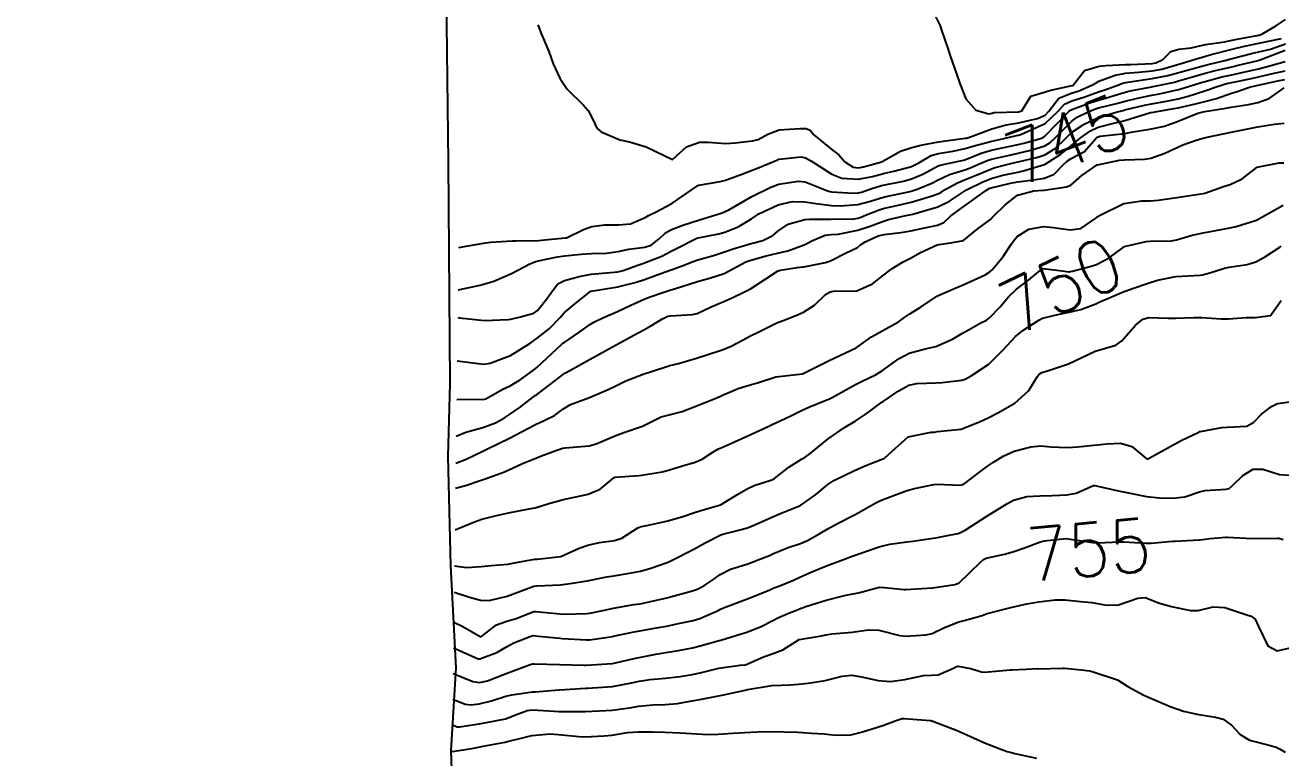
# Model space of a CAD drawing. Header units: metres. Extents: x 318500 to 325275, y 7408834 to 7428799.
# Drawn here: x 323678.6 to 323773.1, y 7421176.4 to 7421231.5 of the extents above; entities that cross this region are included whole.
import ezdxf
from ezdxf.enums import TextEntityAlignment as Align

# ---------------------------------------------------------------- set-up
doc = ezdxf.new("R2010")
doc.units = ezdxf.units.M
doc.header["$MEASUREMENT"] = 0
for name, color, linetype in [('Area', 45, 'Continuous'), ('Cotas', 45, 'Continuous'), ('Curvas de Nivel 1m', 11, 'Continuous'), ('Curvas de Nivel 5m', 15, 'Continuous'), ('Vias Primárias', 230, 'Continuous')]:
    doc.layers.add(name, color=color, linetype=linetype)
doc.styles.add('Style-STANDARD', font='STANDARD.shx')

msp = doc.modelspace()

# ---------------------------------------------------------------- linework, layer by layer
at = {"layer": 'Area'}
msp.add_lwpolyline([(323710.963, 7421167.42), (323710.636, 7421176.924), (323711.014, 7421183.139), (323710.613, 7421190.824), (323710.399, 7421199.044), (323710.55, 7421204.533), (323710.44, 7421221.191), (323710.199, 7421239.956), (323710.378, 7421246.935), (323710.333, 7421247.967), (323710.595, 7421251.391), (323710.351, 7421259.434), (323709.957, 7421276.963), (323710.456, 7421284.183), (323709.972, 7421301.82), (323709.791, 7421307.386)], dxfattribs=at)
at = {"layer": 'Curvas de Nivel 1m', "flags": 128}
for points, elevation in [([(323717.172, 7421231.534), (323717.42, 7421230.864), (323717.987, 7421229.524), (323718.307, 7421228.604), (323718.818, 7421227.516), (323719.368, 7421226.692), (323720.609, 7421225.491), (323720.95, 7421225.09), (323721.338, 7421224.296), (323721.6, 7421223.743), (323721.927, 7421223.471), (323723.321, 7421222.874), (323724.049, 7421222.713), (323725.314, 7421222.353), (323727.3, 7421221.4), (323728.355, 7421222.343), (323729.32, 7421222.707), (323729.992, 7421222.692), (323731.319, 7421222.593), (323732.006, 7421222.653), (323733.322, 7421222.787), (323733.733, 7421222.905), (323734.484, 7421223.303), (323735.333, 7421223.624), (323736.892, 7421223.717), (323737.335, 7421223.729), (323737.66, 7421223.592), (323737.93, 7421223.261), (323739.313, 7421222.132), (323739.817, 7421221.742), (323740.269, 7421221.225), (323740.889, 7421220.812), (323741.293, 7421220.766), (323741.668, 7421220.833), (323742.951, 7421221.193), (323743.201, 7421221.291), (323743.303, 7421221.368), (323744.468, 7421222.017), (323745.317, 7421222.303), (323745.987, 7421222.482), (323747.324, 7421222.723), (323747.695, 7421222.764), (323749.328, 7421222.99), (323749.43, 7421223.007), (323749.736, 7421223.104), (323751.336, 7421223.7), (323752.406, 7421224.002), (323753.341, 7421224.158), (323754.771, 7421224.466), (323755.347, 7421224.723), (323755.626, 7421225.026), (323756.373, 7421226.007), (323757.371, 7421226.407), (323757.836, 7421226.532), (323758.869, 7421226.985), (323759.193, 7421227.172), (323759.384, 7421227.278), (323760.609, 7421227.744), (323761.394, 7421227.878), (323762.367, 7421227.964), (323763.397, 7421228.062), (323764.121, 7421228.191), (323765.405, 7421228.563), (323765.661, 7421228.641), (323766.481, 7421228.884), (323767.413, 7421229.179), (323767.837, 7421229.286), (323769.418, 7421229.686), (323770.342, 7421229.91), (323771.423, 7421230.136), (323773.132, 7421230.5)], 741), ([(323711.17, 7421211.59), (323711.19, 7421211.589), (323711.296, 7421211.609), (323712.828, 7421211.939), (323713.174, 7421212.028), (323713.842, 7421212.245), (323715.182, 7421212.806), (323716.552, 7421213.54), (323717, 7421213.725), (323717.194, 7421213.771), (323718.641, 7421214.073), (323719.2, 7421214.147), (323720.432, 7421214.261), (323721.203, 7421214.315), (323722.332, 7421214.334), (323723.205, 7421214.458), (323724.012, 7421214.638), (323725.21, 7421214.794), (323725.691, 7421214.944), (323726.294, 7421215.414), (323726.769, 7421215.865), (323727.231, 7421216.114), (323728.153, 7421216.47), (323729.242, 7421216.828), (323729.664, 7421216.946), (323730.95, 7421217.353), (323731.165, 7421217.437), (323731.251, 7421217.476), (323731.524, 7421217.617), (323733.263, 7421218.611), (323734.702, 7421219.299), (323735.093, 7421219.472), (323735.274, 7421219.527), (323736.78, 7421219.772), (323737.277, 7421219.72), (323738.422, 7421219.253), (323739.034, 7421219.01), (323739.267, 7421218.969), (323740.9, 7421218.849), (323741.267, 7421218.875), (323741.533, 7421218.942), (323742.297, 7421219.2), (323743.031, 7421219.435), (323743.275, 7421219.494), (323744.678, 7421219.77), (323745.282, 7421219.937), (323746.138, 7421220.297), (323747.297, 7421220.91), (323747.452, 7421220.974), (323748.119, 7421221.122), (323749.1, 7421221.316), (323749.304, 7421221.376), (323750.537, 7421221.866), (323751.315, 7421222.096), (323752.118, 7421222.272), (323753.322, 7421222.533), (323753.743, 7421222.634), (323755.167, 7421223.032), (323755.331, 7421223.137), (323757.139, 7421225.003), (323757.244, 7421225.109), (323757.352, 7421225.161), (323758.696, 7421225.651), (323759.363, 7421225.866), (323760.223, 7421226.112), (323761.373, 7421226.464), (323761.754, 7421226.565), (323763.379, 7421226.87), (323763.421, 7421226.878), (323763.606, 7421226.918), (323765.069, 7421227.219), (323765.386, 7421227.303), (323766.611, 7421227.663), (323767.395, 7421227.882), (323768.173, 7421228.084), (323769.403, 7421228.37), (323769.784, 7421228.457), (323771.268, 7421228.821), (323771.379, 7421228.852), (323771.41, 7421228.858), (323771.463, 7421228.871), (323773.418, 7421229.612)], 743), ([(323711.21, 7421214.76), (323711.925, 7421214.887), (323713.213, 7421215.114), (323713.632, 7421215.166), (323715.216, 7421215.265), (323715.495, 7421215.277), (323717.217, 7421215.306), (323717.427, 7421215.318), (323719.22, 7421215.486), (323719.244, 7421215.485), (323719.325, 7421215.508), (323720.595, 7421216.124), (323721.233, 7421216.347), (323722.215, 7421216.485), (323723.235, 7421216.476), (323724.138, 7421216.539), (323725.244, 7421217.033), (323725.498, 7421217.175), (323726.015, 7421217.419), (323727.257, 7421218.093), (323729.095, 7421219.373), (323729.208, 7421219.434), (323729.271, 7421219.456), (323730.893, 7421219.737), (323731.277, 7421219.832), (323732.377, 7421220.24), (323733.289, 7421220.579), (323733.822, 7421220.782), (323735.023, 7421221.294), (323735.213, 7421221.38), (323735.302, 7421221.408), (323736.988, 7421221.589), (323737.304, 7421221.52), (323737.757, 7421221.263), (323739.286, 7421220.292), (323740.035, 7421219.982), (323741.28, 7421219.907), (323742.36, 7421220.123), (323743.287, 7421220.355), (323743.96, 7421220.51), (323745.296, 7421220.877), (323745.497, 7421220.957), (323745.825, 7421221.152), (323746.757, 7421221.69), (323747.311, 7421221.852), (323748.408, 7421222.029), (323749.317, 7421222.226), (323749.999, 7421222.42), (323751.325, 7421222.764), (323751.584, 7421222.82), (323752.659, 7421223.067), (323753.187, 7421223.205), (323753.332, 7421223.234), (323753.565, 7421223.29), (323755.341, 7421224.107), (323756.311, 7421225.016), (323756.809, 7421225.557), (323757.362, 7421225.81), (323758.267, 7421226.09), (323759.372, 7421226.478), (323759.749, 7421226.6), (323760.743, 7421226.96), (323761.199, 7421227.136), (323761.383, 7421227.181), (323762.903, 7421227.411), (323763.388, 7421227.481), (323764.59, 7421227.71), (323765.396, 7421227.934), (323766.14, 7421228.148), (323767.404, 7421228.492), (323767.703, 7421228.568), (323768.869, 7421228.848), (323769.411, 7421228.989), (323770.869, 7421229.372), (323771.417, 7421229.494), (323772.303, 7421229.691), (323773.423, 7421230.11)], 742), ([(323711.14, 7421209.5), (323711.259, 7421209.487), (323713.135, 7421209.266), (323714.918, 7421209.344), (323715.137, 7421209.381), (323715.845, 7421209.549), (323716.862, 7421209.816), (323717.147, 7421210.028), (323717.81, 7421210.873), (323718.254, 7421211.519), (323718.666, 7421212.025), (323719.178, 7421212.298), (323720.265, 7421212.578), (323721.183, 7421212.773), (323722.602, 7421212.877), (323723.185, 7421212.937), (323723.593, 7421213.039), (323724.681, 7421213.435), (323725.053, 7421213.57), (323725.193, 7421213.615), (323726.489, 7421214.122), (323727.206, 7421214.494), (323727.798, 7421214.805), (323728.931, 7421215.374), (323729.126, 7421215.467), (323729.222, 7421215.497), (323730.771, 7421215.81), (323731.229, 7421215.925), (323732.246, 7421216.324), (323733.244, 7421216.915), (323733.477, 7421217.087), (323733.806, 7421217.312), (323735.257, 7421217.985), (323736.318, 7421218.22), (323737.259, 7421218.209), (323738.076, 7421218.076), (323739.257, 7421217.922), (323739.924, 7421217.897), (323741.258, 7421218.01), (323742.196, 7421218.266), (323743.264, 7421218.581), (323745.053, 7421218.949), (323745.268, 7421219), (323745.713, 7421219.153), (323746.809, 7421219.605), (323747.281, 7421219.856), (323748.143, 7421220.266), (323749.293, 7421220.615), (323749.658, 7421220.741), (323750.445, 7421221.093), (323751.045, 7421221.343), (323751.305, 7421221.423), (323752.65, 7421221.727), (323753.312, 7421221.873), (323754.26, 7421222.102), (323755.321, 7421222.426), (323755.703, 7421222.646), (323756.099, 7421223.018), (323757.343, 7421224.289), (323757.751, 7421224.591), (323758.574, 7421224.988), (323759.127, 7421225.209), (323759.354, 7421225.278), (323760.714, 7421225.606), (323761.363, 7421225.784), (323762.288, 7421226.015), (323763.37, 7421226.225), (323763.947, 7421226.338), (323765.376, 7421226.65), (323765.568, 7421226.706), (323766.132, 7421226.889), (323767.077, 7421227.182), (323767.386, 7421227.271), (323768.638, 7421227.605), (323769.394, 7421227.777), (323770.266, 7421227.963), (323771.401, 7421228.228), (323771.871, 7421228.345), (323773.41, 7421228.764)], 744), ([(323711.02, 7421200.57), (323711.746, 7421200.88), (323713.026, 7421201.228), (323713.967, 7421201.576), (323714.656, 7421201.945), (323715.039, 7421202.19), (323715.831, 7421202.766), (323716.844, 7421203.533), (323716.968, 7421203.625), (323717.062, 7421203.689), (323718.115, 7421204.479), (323719.086, 7421205.238), (323719.255, 7421205.34), (323719.579, 7421205.503), (323721.099, 7421206.368), (323723.055, 7421207.451), (323723.093, 7421207.468), (323723.11, 7421207.478), (323724.385, 7421208.174), (323725.127, 7421208.586), (323725.671, 7421208.883), (323726.541, 7421209.409), (323726.946, 7421209.6), (323727.144, 7421209.637), (323728.804, 7421209.716), (323729.147, 7421209.807), (323730.202, 7421210.312), (323731.16, 7421210.705), (323731.606, 7421210.901), (323732.526, 7421211.33), (323733.174, 7421211.671), (323734.245, 7421212.368), (323735.187, 7421212.994), (323735.4, 7421213.076), (323736.683, 7421213.275), (323737.137, 7421213.324), (323737.191, 7421213.327), (323738.81, 7421213.631), (323739.198, 7421213.775), (323740.363, 7421214.378), (323741.214, 7421214.778), (323741.452, 7421214.972), (323741.789, 7421215.204), (323742.784, 7421215.637), (323743.228, 7421215.748), (323744.491, 7421215.911), (323745.233, 7421216.021), (323746.167, 7421216.215), (323747.24, 7421216.455), (323747.714, 7421216.655), (323748.227, 7421217.12), (323748.807, 7421217.562), (323749.258, 7421217.869), (323750.924, 7421219.085), (323751.142, 7421219.212), (323751.273, 7421219.256), (323752.728, 7421219.616), (323753.28, 7421219.709), (323754.468, 7421219.857), (323755.284, 7421219.989), (323756.031, 7421220.277), (323756.721, 7421221.009), (323757.017, 7421221.292), (323757.307, 7421221.464), (323758.303, 7421222.003), (323759.154, 7421222.982), (323759.248, 7421223.064), (323759.331, 7421223.104), (323759.494, 7421223.14), (323761.334, 7421223.357), (323761.831, 7421223.439), (323763.338, 7421223.694), (323764.337, 7421223.913), (323765.344, 7421224.278), (323766.839, 7421224.878), (323767.237, 7421224.986), (323767.352, 7421225.007), (323768.943, 7421225.259), (323769.357, 7421225.329), (323770.645, 7421225.543), (323771.363, 7421225.69), (323772.194, 7421225.981), (323773.343, 7421226.791)], 747), ([(323711.06, 7421203.33), (323711.309, 7421203.355), (323713.056, 7421203.329), (323713.258, 7421203.386), (323713.587, 7421203.582), (323714.529, 7421204.107), (323715.072, 7421204.368), (323715.819, 7421204.808), (323716.833, 7421205.534), (323717.092, 7421205.748), (323718.999, 7421207.511), (323719.056, 7421207.565), (323719.111, 7421207.607), (323720.244, 7421208.373), (323721.133, 7421208.998), (323721.434, 7421209.177), (323722.045, 7421209.466), (323722.799, 7421209.802), (323723.148, 7421209.959), (323724.155, 7421210.44), (323725.162, 7421210.888), (323725.548, 7421211.04), (323726.632, 7421211.408), (323727.172, 7421211.577), (323727.444, 7421211.667), (323729.179, 7421212.22), (323730.089, 7421212.453), (323731.185, 7421212.821), (323732.154, 7421213.336), (323732.827, 7421213.694), (323733.198, 7421213.827), (323734.353, 7421214.153), (323735.206, 7421214.334), (323735.982, 7421214.509), (323737.216, 7421214.983), (323737.412, 7421215.073), (323737.779, 7421215.262), (323738.787, 7421215.686), (323739.227, 7421215.738), (323739.774, 7421215.778), (323741.233, 7421216.067), (323742.095, 7421216.344), (323743.244, 7421216.773), (323743.564, 7421216.866), (323744.861, 7421217.166), (323745.251, 7421217.258), (323745.381, 7421217.288), (323747.257, 7421217.826), (323748.133, 7421218.25), (323749.269, 7421219.021), (323749.415, 7421219.108), (323750.653, 7421219.716), (323751.283, 7421219.96), (323752.151, 7421220.207), (323753.291, 7421220.451), (323753.787, 7421220.558), (323755.3, 7421221.007), (323755.315, 7421221.015), (323755.34, 7421221.029), (323756.526, 7421221.798), (323757.322, 7421222.436), (323757.632, 7421222.691), (323757.988, 7421222.993), (323758.766, 7421223.556), (323759.338, 7421223.821), (323760.511, 7421224.132), (323761.344, 7421224.324), (323763.274, 7421224.921), (323763.334, 7421224.936), (323763.35, 7421224.941), (323765.026, 7421225.232), (323765.356, 7421225.292), (323766.655, 7421225.586), (323767.363, 7421225.756), (323768.235, 7421225.989), (323769.373, 7421226.377), (323769.717, 7421226.494), (323770.724, 7421226.827), (323771.251, 7421226.952), (323771.382, 7421226.981), (323772.863, 7421227.322), (323773.389, 7421227.414)], 746), ([(323710.99, 7421198.55), (323711.761, 7421198.84), (323713.008, 7421199.433), (323713.112, 7421199.485), (323713.31, 7421199.585), (323715.018, 7421200.409), (323716.928, 7421201.43), (323717.029, 7421201.479), (323717.066, 7421201.494), (323717.164, 7421201.529), (323718.417, 7421202.138), (323719.046, 7421202.594), (323719.61, 7421202.943), (323721.06, 7421203.48), (323722.454, 7421204.074), (323723.074, 7421204.389), (323723.791, 7421204.732), (323725.087, 7421205.24), (323725.227, 7421205.289), (323725.631, 7421205.422), (323727.095, 7421205.877), (323727.75, 7421206.043), (323729.101, 7421206.429), (323729.809, 7421206.657), (323731.107, 7421207.092), (323731.713, 7421207.341), (323732.614, 7421207.831), (323733.122, 7421208.097), (323733.949, 7421208.487), (323735.137, 7421209.088), (323735.274, 7421209.152), (323735.631, 7421209.285), (323736.708, 7421209.713), (323737.149, 7421209.903), (323737.995, 7421210.42), (323738.815, 7421211.245), (323739.172, 7421211.436), (323739.41, 7421211.474), (323741.173, 7421211.5), (323742.343, 7421212.034), (323743.185, 7421212.694), (323743.841, 7421213.18), (323744.669, 7421213.697), (323745.202, 7421213.978), (323745.97, 7421214.387), (323747.218, 7421214.973), (323747.341, 7421215.006), (323748.22, 7421215.12), (323749.065, 7421215.269), (323749.223, 7421215.334), (323750.2, 7421216.131), (323751.247, 7421216.896), (323751.336, 7421216.991), (323751.404, 7421217.078), (323752.339, 7421217.989), (323753.266, 7421218.703), (323754.488, 7421219.042), (323755.213, 7421219.089), (323755.271, 7421219.09), (323756.956, 7421219.324), (323757.277, 7421219.469), (323758.103, 7421220.176), (323759.265, 7421220.98), (323759.289, 7421220.991), (323760.931, 7421221.33), (323761.306, 7421221.374), (323762.818, 7421221.417), (323763.309, 7421221.491), (323764.353, 7421221.871), (323765.321, 7421222.332), (323765.712, 7421222.507), (323766.776, 7421222.878), (323767.332, 7421223.023), (323767.536, 7421223.071), (323769.336, 7421223.45), (323770.481, 7421223.686), (323771.34, 7421223.847), (323772.602, 7421224.061), (323773.343, 7421224.122)], 748), ([(323710.97, 7421196.67), (323711.725, 7421196.847), (323712.976, 7421197.291), (323713.192, 7421197.371), (323713.812, 7421197.578), (323714.66, 7421197.889), (323714.987, 7421198.033), (323716.016, 7421198.523), (323717.001, 7421198.923), (323717.443, 7421199.086), (323718.594, 7421199.514), (323718.897, 7421199.625), (323719.012, 7421199.664), (323719.209, 7421199.704), (323721.014, 7421199.849), (323721.543, 7421200), (323723.022, 7421200.62), (323723.625, 7421200.843), (323725.029, 7421201.334), (323725.234, 7421201.427), (323726.432, 7421202.016), (323727.042, 7421202.186), (323728.014, 7421202.417), (323729.052, 7421202.822), (323729.436, 7421202.984), (323730.373, 7421203.357), (323730.856, 7421203.559), (323731.065, 7421203.655), (323732.244, 7421204.161), (323733.076, 7421204.418), (323733.778, 7421204.611), (323735.086, 7421205.024), (323735.306, 7421205.068), (323737.09, 7421205.27), (323739.1, 7421206.256), (323741.11, 7421207.21), (323742.277, 7421208.044), (323743.13, 7421208.521), (323744.301, 7421209.173), (323744.789, 7421209.522), (323745.149, 7421209.771), (323746.01, 7421210.294), (323747.169, 7421211.084), (323747.197, 7421211.102), (323747.252, 7421211.129), (323748.582, 7421211.71), (323749.178, 7421211.954), (323750.817, 7421212.716), (323751.189, 7421212.937), (323751.345, 7421213.078), (323752.174, 7421214.097), (323752.823, 7421215.056), (323752.982, 7421215.296), (323753.228, 7421215.589), (323754.122, 7421216.162), (323755.24, 7421216.36), (323755.978, 7421216.279), (323757.236, 7421216.087), (323758.027, 7421216.203), (323759.151, 7421216.981), (323759.202, 7421217.029), (323759.251, 7421217.068), (323759.49, 7421217.214), (323761.261, 7421218.082), (323762.617, 7421218.284), (323763.264, 7421218.277), (323763.853, 7421218.325), (323765.266, 7421218.535), (323767.233, 7421218.834), (323767.27, 7421218.841), (323767.351, 7421218.869), (323768.763, 7421219.362), (323769.28, 7421219.52), (323770.181, 7421219.937), (323771.3, 7421220.82), (323772.952, 7421221.148), (323773.305, 7421221.131)], 749), ([(323710.89, 7421190.82), (323711.797, 7421190.691), (323712.888, 7421190.762), (323713.641, 7421190.827), (323714.891, 7421190.942), (323715.397, 7421191.048), (323716.897, 7421191.302), (323717.102, 7421191.323), (323718.9, 7421191.51), (323720.267, 7421192.132), (323720.913, 7421192.368), (323721.811, 7421192.572), (323722.919, 7421192.72), (323723.477, 7421192.889), (323724.336, 7421193.436), (323724.69, 7421193.674), (323724.933, 7421193.765), (323725.367, 7421193.856), (323726.938, 7421194.204), (323728.08, 7421194.521), (323728.944, 7421194.816), (323729.354, 7421194.958), (323730.737, 7421195.352), (323730.898, 7421195.403), (323730.951, 7421195.433), (323732.144, 7421196.151), (323732.97, 7421196.636), (323733.435, 7421196.852), (323734.763, 7421197.293), (323734.92, 7421197.352), (323734.982, 7421197.391), (323736.043, 7421198.23), (323737.003, 7421198.828), (323737.277, 7421198.995), (323737.654, 7421199.26), (323739.021, 7421200.366), (323740.251, 7421201.222), (323741.037, 7421201.697), (323741.947, 7421202.3), (323743.059, 7421203.121), (323743.097, 7421203.152), (323743.144, 7421203.189), (323744.286, 7421203.958), (323745.079, 7421204.404), (323745.687, 7421204.545), (323747.082, 7421204.588), (323747.592, 7421204.616), (323749.085, 7421204.792), (323749.326, 7421204.867), (323749.772, 7421205.1), (323751.099, 7421205.994), (323752.193, 7421207.064), (323753.125, 7421208.077), (323753.656, 7421208.521), (323754.441, 7421209.037), (323754.867, 7421209.309), (323755.146, 7421209.442), (323756.405, 7421209.757), (323757.153, 7421209.894), (323758.033, 7421210.11), (323759.163, 7421210.532), (323759.469, 7421210.672), (323760.105, 7421210.966), (323761.175, 7421211.401), (323761.914, 7421211.676), (323763.182, 7421212.121), (323763.792, 7421212.306), (323765.187, 7421212.582), (323767.009, 7421212.694), (323767.188, 7421212.713), (323767.742, 7421212.862), (323768.837, 7421213.204), (323769.197, 7421213.284), (323770.539, 7421213.488), (323771.203, 7421213.702), (323771.919, 7421214.1), (323773.003, 7421214.793), (323773.119, 7421214.894)], 751), ([(323710.86, 7421188.82), (323712.013, 7421188.444), (323712.856, 7421188.222), (323713.488, 7421188.212), (323714.86, 7421188.529), (323716.469, 7421189.139), (323716.867, 7421189.275), (323717.089, 7421189.307), (323718.869, 7421189.391), (323719.757, 7421189.497), (323720.694, 7421189.661), (323720.873, 7421189.694), (323722.352, 7421189.984), (323722.879, 7421190.071), (323724.07, 7421190.25), (323724.885, 7421190.42), (323725.659, 7421190.647), (323726.895, 7421191.067), (323727.128, 7421191.165), (323727.57, 7421191.39), (323728.452, 7421191.831), (323728.91, 7421192.069), (323729.745, 7421192.534), (323730.927, 7421193.144), (323731.08, 7421193.195), (323731.699, 7421193.338), (323732.934, 7421193.677), (323733.546, 7421193.921), (323734.943, 7421194.554), (323735.465, 7421194.765), (323736.737, 7421195.272), (323736.887, 7421195.335), (323736.952, 7421195.371), (323738.059, 7421196.158), (323738.975, 7421196.926), (323739.446, 7421197.233), (323740.992, 7421197.981), (323741.837, 7421198.362), (323743.004, 7421198.807), (323743.265, 7421198.927), (323743.551, 7421199.182), (323745.024, 7421200.515), (323746.759, 7421200.866), (323747.028, 7421200.882), (323747.242, 7421200.913), (323749.03, 7421201.11), (323750.447, 7421201.68), (323751.043, 7421201.942), (323751.779, 7421202.339), (323753.06, 7421203.05), (323754.108, 7421204.006), (323754.737, 7421205.034), (323754.895, 7421205.229), (323755.093, 7421205.363), (323755.595, 7421205.523), (323757.1, 7421206.019), (323759.11, 7421206.97), (323760.655, 7421207.417), (323761.122, 7421207.745), (323762.154, 7421208.935), (323762.691, 7421209.382), (323763.149, 7421209.504), (323764.611, 7421209.443), (323765.148, 7421209.446), (323766.523, 7421209.506), (323767.149, 7421209.49), (323768.589, 7421209.408), (323769.148, 7421209.398), (323770.478, 7421209.499), (323771.15, 7421209.508), (323772.312, 7421209.643), (323773.099, 7421210.791)], 752), ([(323710.84, 7421186.58), (323711.511, 7421186.239), (323712.819, 7421185.491), (323712.921, 7421185.486), (323713.046, 7421185.587), (323714.038, 7421186.366), (323714.836, 7421186.659), (323715.531, 7421186.859), (323716.848, 7421187.368), (323716.991, 7421187.386), (323718.845, 7421187.189), (323719.177, 7421187.173), (323720.846, 7421187.216), (323721.08, 7421187.243), (323722.045, 7421187.462), (323722.852, 7421187.636), (323724.395, 7421187.894), (323724.855, 7421187.963), (323725.532, 7421188.095), (323726.86, 7421188.415), (323728.261, 7421188.776), (323728.866, 7421188.949), (323729.168, 7421189.066), (323729.719, 7421189.362), (323730.414, 7421189.817), (323730.882, 7421190.155), (323731.662, 7421190.565), (323732.894, 7421190.948), (323733.173, 7421191.039), (323733.858, 7421191.306), (323734.598, 7421191.601), (323734.907, 7421191.734), (323736.005, 7421192.188), (323736.918, 7421192.499), (323737.463, 7421192.721), (323738.395, 7421193.248), (323738.933, 7421193.569), (323739.709, 7421194), (323740.944, 7421194.633), (323741.321, 7421194.832), (323741.973, 7421195.2), (323742.597, 7421195.552), (323742.958, 7421195.733), (323743.996, 7421196.143), (323744.97, 7421196.47), (323745.503, 7421196.621), (323746.977, 7421196.931), (323747.159, 7421196.946), (323748.977, 7421196.877), (323749.163, 7421196.922), (323749.432, 7421197.103), (323750.299, 7421197.782), (323750.998, 7421198.305), (323751.458, 7421198.618), (323752.18, 7421199.062), (323753.014, 7421199.438), (323754.279, 7421199.776), (323755.018, 7421199.833), (323755.761, 7421199.763), (323757.017, 7421199.707), (323757.789, 7421199.76), (323759.019, 7421199.893), (323759.979, 7421200.002), (323761.021, 7421200.047), (323761.867, 7421199.786), (323762.931, 7421198.921), (323763.009, 7421198.872), (323763.061, 7421198.868), (323763.179, 7421198.917), (323765.021, 7421199.953), (323765.633, 7421200.275), (323766.901, 7421200.871), (323766.987, 7421200.914), (323767.031, 7421200.929), (323768.652, 7421201.229), (323769.036, 7421201.248), (323770.528, 7421201.335), (323771.042, 7421201.62), (323771.629, 7421202.234), (323772.378, 7421202.8), (323772.839, 7421203.018), (323773.064, 7421203.064), (323774.566, 7421203.269)], 753), ([(323710.81, 7421184.65), (323712.678, 7421183.822), (323712.793, 7421183.814), (323714.086, 7421184.285), (323714.807, 7421184.71), (323715.355, 7421185.009), (323716.715, 7421185.532), (323716.793, 7421185.558), (323716.82, 7421185.563), (323717.22, 7421185.526), (323718.818, 7421185.36), (323718.981, 7421185.344), (323720.817, 7421185.247), (323721.04, 7421185.253), (323722.454, 7421185.455), (323722.769, 7421185.503), (323722.821, 7421185.513), (323724.409, 7421185.851), (323724.827, 7421185.928), (323726.102, 7421186.14), (323726.833, 7421186.281), (323727.758, 7421186.464), (323728.84, 7421186.688), (323729.357, 7421186.851), (323730.509, 7421187.353), (323730.739, 7421187.463), (323730.852, 7421187.514), (323731.146, 7421187.639), (323732.86, 7421188.297), (323734.561, 7421188.988), (323734.868, 7421189.121), (323734.986, 7421189.172), (323735.297, 7421189.286), (323736.41, 7421189.741), (323736.88, 7421189.947), (323737.784, 7421190.359), (323738.893, 7421190.804), (323739.967, 7421191.224), (323740.905, 7421191.56), (323742.128, 7421191.981), (323742.916, 7421192.26), (323743.657, 7421192.441), (323744.922, 7421192.621), (323745.395, 7421192.681), (323746.926, 7421192.894), (323747.125, 7421192.93), (323748.113, 7421193.118), (323748.793, 7421193.249), (323748.932, 7421193.285), (323749.321, 7421193.491), (323750.945, 7421194.562), (323751.81, 7421195.067), (323752.517, 7421195.496), (323752.96, 7421195.749), (323753.966, 7421196.039), (323754.966, 7421196.089), (323755.883, 7421196.1), (323756.967, 7421196.158), (323757.667, 7421196.292), (323758.978, 7421196.849), (323759.089, 7421196.858), (323760.972, 7421196.426), (323761.612, 7421196.298), (323762.967, 7421196.039), (323763.942, 7421195.928), (323764.965, 7421195.902), (323765.848, 7421196), (323766.973, 7421196.39), (323767.356, 7421196.483), (323768.976, 7421196.571), (323769.183, 7421196.631), (323769.411, 7421196.834), (323770.213, 7421197.601), (323770.999, 7421198.093), (323771.719, 7421198.083), (323772.994, 7421197.698), (323774.145, 7421197.62)], 754), ([(323710.75, 7421180.78), (323711.683, 7421180.408), (323712.127, 7421180.348), (323712.753, 7421180.434), (323713.684, 7421180.648), (323714.762, 7421180.998), (323715.202, 7421181.115), (323716.767, 7421181.323), (323716.958, 7421181.337), (323718.77, 7421181.478), (323718.8, 7421181.479), (323719.202, 7421181.504), (323720.771, 7421181.602), (323720.899, 7421181.605), (323722.773, 7421181.741), (323724.2, 7421182.012), (323724.777, 7421182.14), (323725.619, 7421182.258), (323726.78, 7421182.358), (323727.883, 7421182.485), (323728.783, 7421182.639), (323729.376, 7421182.772), (323730.788, 7421183.101), (323732.386, 7421183.326), (323732.75, 7421183.361), (323732.791, 7421183.374), (323734.137, 7421183.963), (323734.803, 7421184.187), (323735.599, 7421184.491), (323736.82, 7421185.27), (323738.515, 7421185.555), (323738.826, 7421185.618), (323739.283, 7421185.69), (323740.829, 7421185.822), (323742.038, 7421185.992), (323742.832, 7421185.964), (323744.411, 7421185.581), (323744.826, 7421185.528), (323746.355, 7421185.609), (323746.829, 7421185.724), (323747.774, 7421186.182), (323748.842, 7421186.601), (323749.252, 7421186.696), (323750.599, 7421187.084), (323750.851, 7421187.17), (323750.988, 7421187.215), (323752.857, 7421187.708), (323753.957, 7421187.942), (323754.861, 7421188.091), (323756.095, 7421188.244), (323756.862, 7421188.243), (323758.017, 7421188.138), (323758.861, 7421188.042), (323759.964, 7421187.854), (323760.859, 7421187.882), (323762.312, 7421188.376), (323762.865, 7421188.437), (323763.954, 7421187.996), (323764.859, 7421187.748), (323766.287, 7421187.444), (323766.859, 7421187.453), (323767.992, 7421187.725), (323768.862, 7421187.665), (323770.532, 7421187.137), (323770.853, 7421187.018), (323771.141, 7421186.807), (323771.406, 7421186.24), (323772.109, 7421184.797), (323772.816, 7421184.413), (323774.349, 7421184.767)], 756), ([(323710.73, 7421178.85), (323711.089, 7421178.701), (323711.268, 7421178.687), (323711.938, 7421178.802), (323712.73, 7421178.926), (323713.289, 7421179.017), (323714.736, 7421179.301), (323714.933, 7421179.361), (323715.353, 7421179.551), (323716.348, 7421179.934), (323716.747, 7421179.982), (323718.395, 7421179.864), (323718.745, 7421179.852), (323720.381, 7421179.85), (323720.746, 7421179.86), (323722.277, 7421179.927), (323722.748, 7421179.955), (323724.059, 7421180.128), (323724.752, 7421180.241), (323725.826, 7421180.342), (323726.755, 7421180.378), (323727.682, 7421180.46), (323728.759, 7421180.643), (323729.362, 7421180.763), (323730.765, 7421181.036), (323731.028, 7421181.084), (323732.182, 7421181.329), (323732.771, 7421181.449), (323732.948, 7421181.494), (323734.775, 7421181.802), (323736.188, 7421181.864), (323736.776, 7421181.901), (323737.498, 7421181.98), (323738.779, 7421182.185), (323740.073, 7421182.511), (323740.784, 7421182.581), (323741.522, 7421182.463), (323742.78, 7421182.173), (323743.711, 7421182.107), (323744.781, 7421182.269), (323746.197, 7421182.552), (323746.785, 7421182.58), (323747.3, 7421182.609), (323748.438, 7421183.114), (323748.667, 7421183.236), (323748.792, 7421183.263), (323749.719, 7421183.096), (323750.551, 7421182.847), (323750.787, 7421182.809), (323752.722, 7421182.983), (323752.789, 7421182.987), (323752.847, 7421182.992), (323753.926, 7421183.039), (323754.745, 7421183.076), (323754.791, 7421183.073), (323756.685, 7421183.109), (323756.792, 7421183.104), (323758.048, 7421182.981), (323758.716, 7421182.898), (323758.789, 7421182.886), (323758.89, 7421182.868), (323760.783, 7421182.227), (323761.573, 7421181.729), (323762.773, 7421181.088), (323763.162, 7421180.914), (323764.76, 7421180.219), (323765.751, 7421179.884), (323766.752, 7421179.66), (323768.174, 7421179.424), (323768.746, 7421179.267), (323769.369, 7421178.831), (323770.023, 7421178.111), (323770.729, 7421177.7), (323772.208, 7421177.313), (323772.724, 7421177.166), (323772.986, 7421177.049), (323773.4, 7421176.78)], 757), ([(323710.7, 7421176.83), (323712.185, 7421177.068), (323712.706, 7421177.168), (323713.048, 7421177.235), (323714.71, 7421177.543), (323714.786, 7421177.559), (323716.297, 7421177.955), (323716.718, 7421178.056), (323718.079, 7421178.157), (323718.719, 7421178.112), (323720.243, 7421177.961), (323720.717, 7421177.946), (323722.164, 7421178.013), (323722.719, 7421178.069), (323723.902, 7421178.259), (323724.724, 7421178.331), (323725.809, 7421178.329), (323726.723, 7421178.297), (323727.865, 7421178.241), (323728.722, 7421178.188), (323729.954, 7421178.125), (323730.722, 7421178.155), (323731.831, 7421178.226), (323732.724, 7421178.26), (323733.702, 7421178.328), (323734.726, 7421178.348), (323735.683, 7421178.323), (323736.725, 7421178.286), (323737.754, 7421178.226), (323738.724, 7421178.157), (323739.564, 7421178.069), (323740.723, 7421178.095), (323741.608, 7421178.32), (323742.732, 7421178.669), (323743.131, 7421178.788), (323744.142, 7421179.169), (323744.593, 7421179.312), (323744.743, 7421179.332), (323746.695, 7421179.176), (323746.741, 7421179.169), (323746.879, 7421179.129), (323748.73, 7421178.42), (323749.939, 7421177.875), (323750.717, 7421177.52), (323751.888, 7421177.062), (323752.496, 7421176.841), (323752.707, 7421176.781), (323753.066, 7421176.687), (323754.703, 7421176.333)], 758)]:
    msp.add_lwpolyline(points, dxfattribs=dict(at, elevation=elevation))
at = {"layer": 'Curvas de Nivel 5m', "flags": 128}
for points, elevation in [([(323746.589, 7421233.149), (323747.435, 7421231.459), (323747.549, 7421231.138), (323748.024, 7421229.739), (323748.23, 7421229.128), (323748.664, 7421227.848), (323748.921, 7421227.117), (323749.363, 7421225.946), (323750.115, 7421225.099), (323751.101, 7421224.837), (323751.348, 7421224.89), (323751.508, 7421224.919), (323753.349, 7421224.984), (323753.585, 7421225.056), (323754.255, 7421226.158), (323755.372, 7421226.488), (323755.779, 7421226.619), (323757.379, 7421226.966), (323757.407, 7421226.973), (323757.448, 7421226.999), (323758.299, 7421228.088), (323759.402, 7421228.42), (323759.907, 7421228.468), (323761.404, 7421228.532), (323761.804, 7421228.544), (323763.405, 7421228.618), (323763.663, 7421228.66), (323764.205, 7421228.912), (323764.808, 7421229.514), (323765.418, 7421229.692), (323766.338, 7421229.805), (323767.422, 7421230.042), (323768.832, 7421230.256), (323769.425, 7421230.377), (323769.803, 7421230.46), (323771.429, 7421230.746), (323771.657, 7421230.817), (323772.757, 7421231.484), (323773.447, 7421231.932)], 740), ([(323711.1, 7421206.24), (323712.657, 7421206.031), (323713.094, 7421206.001), (323713.57, 7421206.058), (323715.101, 7421206.632), (323716.546, 7421207.538), (323717.116, 7421207.942), (323718.005, 7421208.643), (323718.847, 7421209.513), (323718.981, 7421209.673), (323719.145, 7421209.855), (323720.039, 7421210.614), (323721.148, 7421211.48), (323721.17, 7421211.491), (323723.174, 7421211.818), (323724.488, 7421212.126), (323725.179, 7421212.351), (323726.689, 7421212.911), (323727.187, 7421213.084), (323728.036, 7421213.387), (323728.86, 7421213.71), (323729.197, 7421213.838), (323730.382, 7421214.178), (323731.206, 7421214.438), (323731.874, 7421214.676), (323733.216, 7421215.066), (323733.418, 7421215.116), (323734.092, 7421215.307), (323734.855, 7421215.666), (323735.231, 7421215.995), (323735.998, 7421216.523), (323737.244, 7421216.866), (323737.611, 7421216.898), (323739.245, 7421216.898), (323740.958, 7421216.927), (323741.246, 7421216.975), (323741.426, 7421217.03), (323741.835, 7421217.204), (323742.843, 7421217.605), (323743.255, 7421217.735), (323743.954, 7421217.877), (323745.26, 7421218.182), (323746.766, 7421218.639), (323747.267, 7421218.808), (323747.485, 7421218.911), (323747.807, 7421219.125), (323748.747, 7421219.646), (323749.281, 7421219.864), (323750.159, 7421220.224), (323751.294, 7421220.702), (323751.58, 7421220.793), (323752.673, 7421221.066), (323753.178, 7421221.185), (323753.302, 7421221.214), (323754.783, 7421221.562), (323755.311, 7421221.742), (323756.105, 7421222.232), (323756.9, 7421223.006), (323757.334, 7421223.422), (323758.269, 7421224.062), (323759.346, 7421224.556), (323760.688, 7421224.96), (323761.216, 7421225.088), (323761.353, 7421225.12), (323762.815, 7421225.471), (323763.36, 7421225.581), (323764.484, 7421225.788), (323765.366, 7421225.969), (323766.101, 7421226.157), (323767.375, 7421226.566), (323767.6, 7421226.644), (323768.207, 7421226.858), (323769.1, 7421227.128), (323769.385, 7421227.192), (323770.753, 7421227.463), (323771.392, 7421227.602), (323772.364, 7421227.837), (323773.399, 7421228.065)], 745), ([(323710.93, 7421193.54), (323710.982, 7421193.557), (323711.119, 7421193.608), (323712.404, 7421194.127), (323712.937, 7421194.313), (323713.942, 7421194.577), (323714.942, 7421194.793), (323716.505, 7421195.096), (323716.946, 7421195.176), (323717.222, 7421195.253), (323718.074, 7421195.519), (323718.75, 7421195.715), (323718.954, 7421195.773), (323720.373, 7421196.075), (323720.961, 7421196.202), (323721.852, 7421196.582), (323722.917, 7421197.451), (323722.958, 7421197.472), (323722.98, 7421197.476), (323724.798, 7421197.617), (323724.983, 7421197.639), (323726.506, 7421197.888), (323726.989, 7421198.008), (323728.043, 7421198.335), (323728.999, 7421198.614), (323729.53, 7421198.837), (323730.342, 7421199.357), (323730.758, 7421199.607), (323731.014, 7421199.72), (323731.694, 7421200.018), (323733.023, 7421200.626), (323734.494, 7421201.298), (323734.859, 7421201.466), (323735.034, 7421201.546), (323736.208, 7421202.113), (323737.049, 7421202.52), (323737.555, 7421202.76), (323738.776, 7421203.244), (323738.983, 7421203.319), (323739.062, 7421203.355), (323739.303, 7421203.476), (323741.079, 7421204.449), (323741.58, 7421204.707), (323742.585, 7421205.195), (323742.903, 7421205.38), (323743.093, 7421205.509), (323744.351, 7421206.42), (323745.107, 7421206.825), (323746.313, 7421207.142), (323747.113, 7421207.327), (323748.364, 7421207.875), (323749.128, 7421208.311), (323749.63, 7421208.605), (323750.504, 7421209.09), (323750.919, 7421209.307), (323751.146, 7421209.47), (323751.941, 7421210.286), (323752.596, 7421211.059), (323753.176, 7421211.635), (323753.981, 7421212.243), (323754.963, 7421213.032), (323755.081, 7421213.142), (323755.192, 7421213.191), (323756.634, 7421213.008), (323757.127, 7421212.939), (323757.189, 7421212.941), (323757.236, 7421212.953), (323757.411, 7421212.998), (323758.817, 7421213.362), (323759.198, 7421213.486), (323760.173, 7421213.998), (323761.217, 7421214.782), (323761.327, 7421214.839), (323761.753, 7421214.942), (323762.935, 7421215.213), (323763.225, 7421215.243), (323764.849, 7421215.281), (323765.227, 7421215.347), (323766.422, 7421215.693), (323767.235, 7421215.882), (323768.061, 7421216.034), (323769.241, 7421216.25), (323769.716, 7421216.362), (323771.25, 7421216.82), (323773.262, 7421217.954)], 750), ([(323710.78, 7421182.72), (323712.273, 7421182.104), (323712.774, 7421182.033), (323713.364, 7421182.169), (323714.781, 7421182.704), (323716.659, 7421183.402), (323716.789, 7421183.439), (323716.874, 7421183.444), (323718.789, 7421183.392), (323720.644, 7421183.337), (323720.789, 7421183.34), (323722.79, 7421183.45), (323724.404, 7421183.826), (323724.797, 7421183.915), (323726.044, 7421184.169), (323726.803, 7421184.295), (323727.759, 7421184.433), (323728.809, 7421184.636), (323729.388, 7421184.787), (323730.818, 7421185.196), (323730.938, 7421185.228), (323731.346, 7421185.342), (323732.468, 7421185.683), (323732.827, 7421185.798), (323733.918, 7421186.22), (323734.841, 7421186.694), (323735.23, 7421186.901), (323736.102, 7421187.277), (323736.637, 7421187.488), (323736.853, 7421187.569), (323737.341, 7421187.749), (323738.86, 7421188.22), (323740.23, 7421188.586), (323740.865, 7421188.709), (323741.284, 7421188.787), (323742.773, 7421189.191), (323742.847, 7421189.213), (323742.87, 7421189.214), (323743.243, 7421189.184), (323744.744, 7421189.037), (323744.869, 7421189.035), (323746.473, 7421189.136), (323746.84, 7421189.16), (323746.87, 7421189.163), (323748.582, 7421189.405), (323748.877, 7421189.545), (323749.68, 7421190.307), (323750.474, 7421191.086), (323750.702, 7421191.284), (323750.905, 7421191.386), (323752.282, 7421191.687), (323752.912, 7421191.856), (323753.802, 7421192.156), (323754.923, 7421192.595), (323755.265, 7421192.685), (323756.928, 7421192.857), (323757.073, 7421192.853), (323758.924, 7421192.575), (323759.345, 7421192.544), (323760.925, 7421192.609), (323761.262, 7421192.608), (323762.924, 7421192.514), (323763.319, 7421192.52), (323764.927, 7421192.659), (323765.142, 7421192.673), (323766.929, 7421192.775), (323767.019, 7421192.779), (323767.762, 7421192.858), (323768.931, 7421192.97), (323769.069, 7421192.976), (323770.931, 7421192.878), (323772.822, 7421192.9), (323772.932, 7421192.892), (323773.266, 7421192.785)], 755)]:
    msp.add_lwpolyline(points, dxfattribs=dict(at, elevation=elevation))
at = {"layer": 'Vias Primárias'}
for points in [[(323715.644, 7420145.548, 0), (323709.04, 7420132.939)], [(323831.088, 7420001.787, 0), (323833.844, 7420008.443, 0.220888)], [(323205.069, 7420933.766, 0), (323207.298, 7420931.929, 0.020742), (323210.311, 7420929.649), (323213.335, 7420928.865), (323214.564, 7420929.479), (323216.061, 7420926.782), (323213.869, 7420925.313), (323213.871, 7420924.556), (323218.068, 7420917.639), (323222.108, 7420910.972), (323227.38, 7420903.131), (323230.217, 7420898.982, 0.38291), (323236.446, 7420897.46), (323249.502, 7420903.926), (323257.59, 7420907.836)]]:
    msp.add_lwpolyline(points, format="xyb", dxfattribs=at)

# ---------------------------------------------------------------- texts
at = {"layer": 'Cotas', "style": 'Style-STANDARD'}
for s, rotation, p in [('745', 21.38198, (323756.985, 7421222.888, 745)), ('750', 25.73571, (323756.526, 7421211.931, 750)), ('755', 5.22997, (323758.622, 7421192.029, 755))]:
    msp.add_text(s, height=4, rotation=rotation, dxfattribs=at).set_placement(p, align=Align.MIDDLE_CENTER)

doc.saveas('drawing.dxf')
